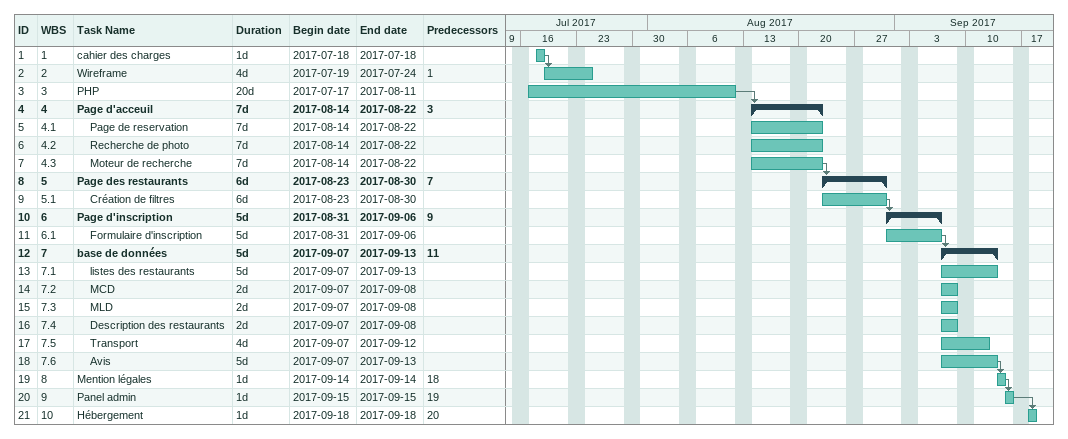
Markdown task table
| ID | WBS | Task | Duration | Start | Finish | Predecessors |
|---|---|---|---|---|---|---|
| 1 | 1 | cahier des charges | 1d | 2017-07-18 | 2017-07-18 |  |
| 2 | 2 | Wireframe | 4d | 2017-07-19 | 2017-07-24 | 1 |
| 3 | 3 | PHP | 20d | 2017-07-17 | 2017-08-11 |  |
| 4 | 4 | **Page d'acceuil** | 7d | 2017-08-14 | 2017-08-22 | 3 |
| 5 | 4.1 | Page de reservation | 7d | 2017-08-14 | 2017-08-22 |  |
| 6 | 4.2 | Recherche de photo | 7d | 2017-08-14 | 2017-08-22 |  |
| 7 | 4.3 | Moteur de recherche | 7d | 2017-08-14 | 2017-08-22 |  |
| 8 | 5 | **Page des restaurants** | 6d | 2017-08-23 | 2017-08-30 | 7 |
| 9 | 5.1 | Création de filtres | 6d | 2017-08-23 | 2017-08-30 |  |
| 10 | 6 | **Page d'inscription** | 5d | 2017-08-31 | 2017-09-06 | 9 |
| 11 | 6.1 | Formulaire d'inscription | 5d | 2017-08-31 | 2017-09-06 |  |
| 12 | 7 | **base de données** | 5d | 2017-09-07 | 2017-09-13 | 11 |
| 13 | 7.1 | listes des restaurants | 5d | 2017-09-07 | 2017-09-13 |  |
| 14 | 7.2 | MCD | 2d | 2017-09-07 | 2017-09-08 |  |
| 15 | 7.3 | MLD | 2d | 2017-09-07 | 2017-09-08 |  |
| 16 | 7.4 | Description des restaurants | 2d | 2017-09-07 | 2017-09-08 |  |
| 17 | 7.5 | Transport | 4d | 2017-09-07 | 2017-09-12 |  |
| 18 | 7.6 | Avis | 5d | 2017-09-07 | 2017-09-13 |  |
| 19 | 8 | Mention légales | 1d | 2017-09-14 | 2017-09-14 | 18 |
| 20 | 9 | Panel admin | 1d | 2017-09-15 | 2017-09-15 | 19 |
| 21 | 10 | Hébergement | 1d | 2017-09-18 | 2017-09-18 | 20 |
